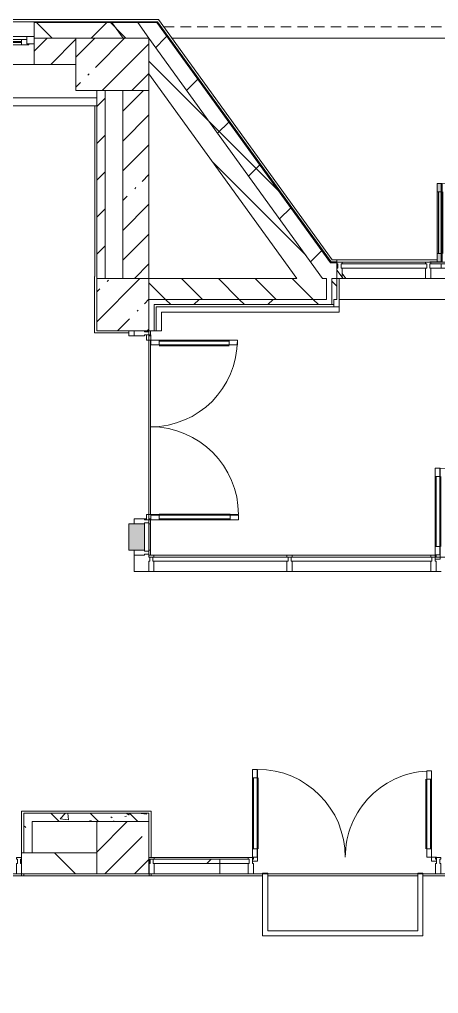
# Model space of a CAD drawing. Header units: millimetres. Extents: x -4029 to 232974, y -8553 to 104777.
# Drawn here: x 180895 to 184910, y 12254 to 21580 of the extents above; entities that cross this region are included whole.
import ezdxf

# ---------------------------------------------------------------- set-up
doc = ezdxf.new("R2010")
doc.units = ezdxf.units.MM
doc.linetypes.add('200_ШТРИХ__ш1_п0_6_', pattern=[160, 100, -60])
for name, color, linetype, lineweight in [('A-AREA-BNDY-1', 7, 'Continuous', 5), ('A-DETL-MBND-1', 7, '200_ШТРИХ__ш1_п0_6_', 9), ('A-GLAZ-1', 7, 'Continuous', 5), ('A-GLAZ-CURT-1', 7, 'Continuous', 5), ('A-GLAZ-CWMG-2', 7, 'Continuous', 5), ('A-WALL', 7, 'Continuous', 9), ('A-WALL-4', 7, 'Continuous', 5), ('I-WALL-6', 7, 'Continuous', 5), ('S-COLS-2', 7, 'Continuous', 5)]:
    doc.layers.add(name, color=color, linetype=linetype, lineweight=lineweight)
for name, color, linetype, lineweight, true_color in [('A-DETL-GENF-10', 7, 'Continuous', 5, 0xe2e2e2), ('A-DETL-GENF-9', 7, 'Continuous', 5, 0xaaaaaa), ('A-DOOR-3', 7, 'Continuous', 5, 0xaaaaaa), ('A-FLOR-2', 7, 'Continuous', 5, 0xaaaaaa), ('A-GLAZ-CWMG-4', 7, 'Continuous', 5, 0x383e42), ('I-WALL-8', 7, 'Continuous', 5, 0x787878)]:
    doc.layers.add(name, color=color, linetype=linetype, lineweight=lineweight, true_color=true_color)
pattern_1 = [(45, (71086.4, 0), (-353.5534, 353.5534), []), (135, (71086.4, 0), (-353.5534, -353.5534), [])]
pattern_2 = [(45, (71086.4, 0), (-285.1231, 285.1231), []), (45, (71371.53, 0), (-285.1231, 285.1231), [504.031, -100.806, 16.764, -84.042])]
pattern_3 = [(135, (71086.4, 0), (-176.7767, -176.7767), [])]
pattern_4 = [(135, (71086.4, 0), (-377.1708, -377.1708), [533.4, -88.9, 17.78, -88.9]), (135, (71086.4, 376.94), (-377.1708, -377.1708), []), (50, (71086.4, 0), (637.6445, -55.7866), [66.675, -733.425]), (355, (71086.4, 0), (-123.3494, 668.6992), [53.34, -586.74]), (100.451, (71139.54, -4.65), (514.299, 612.908), [56.665, -623.315]), (46.184, (71086.4, 177.8), (948.7764, -147.1497), [100.012, -1100.137]), (96.636, (71165.5, 165.5), (830.909, 865.997), [84.998, -934.973]), (351.184, (71086.4, 177.8), (830.918, 865.988), [80.01, -880.11]), (21, (71175.3, 133.35), (530.6506, -357.9283), [66.675, -733.425]), (326, (71175.3, 133.35), (216.308, 644.6585), [53.34, -586.74]), (71.451, (71219.5, 103.5), (746.9596, 286.7243), [56.665, -623.315]), (37.5, (71086.4, 0), (10.81053, 295.9426), [16.764, -562.864, 16.764, -578.866, -588.962]), (37.5, (71086.4, 0), (10.81053, 295.9426), [-1175.258, 16.764, -572.198]), (7.5, (71086.4, 0), (233.8692, 350.63175), [16.764, -322.834, 16.764, -549.529, -224.472]), (7.5, (71086.4, 0), (233.8692, 350.63175), [-905.891, 16.764, -207.708]), (327.5, (70888.16, 0), (474.5678, -20.0513), [16.764, -205.486, 16.764, -676.656, -920.115]), (327.5, (70888.16, 0), (474.5678, -20.0513), [-915.67, 16.764, -903.351]), (317.5, (70799.26, 0), (518.4522, 88.9934), [16.764, -272.161, 16.764, -443.738, -653.415]), (317.5, (70799.26, 0), (518.4522, 88.9934), [-749.427, 16.764, -636.651])]

# ---------------------------------------------------------------- blocks, each defined once
blk = doc.blocks.new('120_Окно_СКБ_1Ст - 120_Окно_СКБ_1Ст 900х2500_h_ с форточкой-22876038-1_2_1_птичка')
at = {"layer": 'A-GLAZ-1'}
for p, q in [((-450, -127), (-450, -57)), ((-450, -57), (-380, -57)), ((450, -57), (-450, -57)), ((-380, -57), (-380, -127)), ((380, -87), (-380, -87)), ((-380, -87), (-380, -127)), ((-330, -137), (-330, -87)), ((330, -137), (330, -87)), ((380, -127), (380, -57)), ((380, -57), (450, -57)), ((380, -127), (380, -87)), ((450, -57), (450, -127)), ((-380, -127), (-450, -127)), ((-450, -127), (-400, -127)), ((-380, -127), (-400, -127)), ((-400, -127), (-400, -137)), ((-400, -137), (400, -137)), ((400, -137), (-400, -137)), ((-330, -107), (330, -107)), ((330, -117), (-330, -117)), ((450, -127), (380, -127)), ((400, -127), (380, -127)), ((400, -127), (450, -127)), ((400, -137), (400, -127))]:
    blk.add_line(p, q, dxfattribs=at)
blk = doc.blocks.new('Системная панель - Стекло - 40мм-24261323-1_2_1_птичка')
at = {"layer": 'A-GLAZ-CURT-1'}
for p, q in [((410, 0), (-410, 0)), ((-410, 0), (-410, -40)), ((410, -40), (410, 0)), ((-410, -40), (410, -40))]:
    blk.add_line(p, q, dxfattribs=at)
blk = doc.blocks.new('Прямоугольный импост - Импост структурный с накладкой - 160мм-V128-1_2_1_птичка')
at = {"layer": 'A-GLAZ-CWMG-2'}
for p, q in [((113700.4, 19257), (112900.4, 19257)), ((113700.4, 19100), (112936, 19100))]:
    blk.add_line(p, q, dxfattribs=at)
blk = doc.blocks.new('Дверь_Витражная_СКБ_2Ст - ВН-5-31911725-1_2_1_птичка')
at = {"layer": 'A-DETL-GENF-10'}
for points in [[(-788, 20), (-743, 20), (-743, 770), (-788, 770), (-788, 40)], [(752, 20), (752, 774), (707, 774), (707, 20)]]:
    blk.add_hatch(color=256, dxfattribs=at).paths.add_polyline_path(points)
at = {"layer": 'A-DETL-GENF-9'}
for p, q in [((-788, 770), (-743, 770)), ((-788, 770), (-788, 20)), ((-743, 770), (-788, 770)), ((-788, 770), (-788, 20)), ((-743, 770), (-743, 20)), ((-743, 20), (-743, 770)), ((752, 774), (707, 774)), ((707, 774), (707, 20)), ((752, 774), (707, 774)), ((707, 774), (707, 20)), ((752, 774), (752, 20)), ((752, 20), (752, 774)), ((-788, 690), (-743, 690)), ((-778, 690), (-778, 100)), ((-734, 690), (-734, 100)), ((698, 694), (698, 100)), ((752, 694), (707, 694)), ((742, 694), (742, 100)), ((-788, 100), (-743, 100)), ((752, 100), (707, 100)), ((-752, 20), (-860, 20)), ((-752, 20), (-860, 20)), ((-743, 20), (-788, 20)), ((-788, 20), (-743, 20)), ((707, 20), (752, 20)), ((707, 20), (752, 20)), ((752, 20), (860, 20)), ((860, 20), (752, 20))]:
    blk.add_line(p, q, dxfattribs=at)
at = {"layer": 'A-DOOR-3'}
for p, q in [((-752, 770), (-752, 20)), ((752, 774), (752, 20)), ((-752, 0), (-860, 0)), ((-860, 0), (-860, -40)), ((-752, -40), (-752, 0)), ((860, 0), (752, 0)), ((752, 0), (752, -40)), ((860, -40), (860, 0)), ((-860, -40), (-752, -40)), ((752, -40), (860, -40))]:
    blk.add_line(p, q, dxfattribs=at)
for centre, radius, start, end in [((-752, 20), 750, 360, 90), ((752, 20), 754, 90, 180)]:
    blk.add_arc(centre, radius, start, end, dxfattribs=at)
blk = doc.blocks.new('Прямоугольный импост - Импост структурный с накладкой - 160мм-24260934-1_2_1_птичка')
at = {"layer": 'A-GLAZ-CWMG-2'}
for p, q in [((115450.4, 19257), (113750.4, 19257)), ((115352.4, 19240), (113848.4, 19240)), ((115352.4, 19200), (113848.4, 19200)), ((115450.4, 19100), (113750.4, 19100))]:
    blk.add_line(p, q, dxfattribs=at)
blk = doc.blocks.new('Прямоугольный импост - Импост структурный с накладкой - 160мм-18693360-1_2_1_птичка')
at = {"layer": 'A-GLAZ-CWMG-2'}
for p, q in [((-25, 40), (-25, 140)), ((-25, 140), (25, 140)), ((25, 140), (25, 40)), ((-15, 40), (-25, 40)), ((-25, -17), (-25, 0)), ((-25, 0), (-15, 0)), ((-15, 0), (-15, 40)), ((25, 0), (25, -17)), ((25, -17), (-25, -17))]:
    blk.add_line(p, q, dxfattribs=at)
blk = doc.blocks.new('Прямоугольный импост - Импост структурный с накладкой - 160мм Темный-V125-1_2_1_птичка')
at = {"layer": 'A-GLAZ-CWMG-2'}
for p, q in [((-50, 0), (-50, 17)), ((-50, 17), (0, 17)), ((-40, 0), (-50, 0)), ((-40, -40), (-40, 0)), ((0, 0), (-10, 0)), ((-10, 0), (-10, -40)), ((0, 17), (0, 0)), ((-50, -140), (-50, -40)), ((-50, -40), (-40, -40)), ((-10, -40), (0, -40)), ((0, -40), (0, -140)), ((0, -140), (-50, -140))]:
    blk.add_line(p, q, dxfattribs=at)
blk = doc.blocks.new('Дверь_Витражная_остекление_ - ВВ-14 остекление-32472302-1_2_1_птичка')
at = {"layer": 'A-DETL-GENF-10'}
blk.add_hatch(color=256, dxfattribs=at).paths.add_polyline_path([(-792.9, -20), (-835, -20), (-835, -41.3), (-799.5, -23.4)])
at = {"layer": 'A-DETL-GENF-9'}
for p, q in [((-790, -20), (-835, -20)), ((-835, -860), (-835, -20)), ((-790, -20), (-835, -20)), ((-835, -20), (-835, -860)), ((-790, -860), (-790, -20)), ((-790, -860), (-790, -20)), ((840, -850), (840, -20)), ((840, -20), (840, -850)), ((885, -850), (885, -20)), ((885, -850), (885, -20)), ((-835, -100), (-790, -100)), ((-825, -780), (-825, -100)), ((-781, -780), (-781, -100)), ((831, -770), (831, -100)), ((885, -100), (840, -100)), ((875, -770), (875, -100)), ((-835, -780), (-790, -780)), ((885, -770), (840, -770)), ((-835, -860), (-790, -860)), ((-835, -860), (-790, -860)), ((885, -850), (840, -850)), ((840, -850), (885, -850))]:
    blk.add_line(p, q, dxfattribs=at)
at = {"layer": 'A-DOOR-3'}
for p, q in [((-885, 20), (-835, 20)), ((-885, -20), (-885, 20)), ((-835, 20), (-835, -20)), ((835, 20), (885, 20)), ((835, -20), (835, 20)), ((885, 20), (885, -20)), ((-835, -20), (-885, -20)), ((-835, -860), (-835, -20)), ((835, -850), (835, -20)), ((885, -20), (835, -20))]:
    blk.add_line(p, q, dxfattribs=at)
for centre, radius, start, end in [((-835, -20), 840, 270, 0), ((835, -20), 830, 180, 270)]:
    blk.add_arc(centre, radius, start, end, dxfattribs=at)
blk = doc.blocks.new('BSC_Колонна _Прямоугольная - 500х500-21690934-1_2_1_птичка')
at = {"layer": 'S-COLS-2'}
h = blk.add_hatch(dxfattribs=at)
h.set_pattern_fill('FP_171', color=256, style=0, pattern_type=2)
h.set_pattern_definition([(45, (-110800, -18850), (-285.1231, 285.1231), []), (45, (-110514.88, -18850), (-285.1231, 285.1231), [504.031, -100.806, 16.764, -84.042])])
h.paths.add_polyline_path([(69.4, -250), (250, -250), (250, 250), (-250, 250), (-250, -250), (-44.4, -250)])
for p, q in [((250, 250), (-250, 250)), ((-250, 250), (-250, -250)), ((250, -250), (250, 250)), ((-250, -250), (250, -250))]:
    blk.add_line(p, q, dxfattribs=at)
blk = doc.blocks.new('Системная панель - Стекло - 40мм-32472403-1_2_1_птичка')
at = {"layer": 'A-GLAZ-CURT-1'}
for p, q in [((674.2, 40), (-674.2, 40)), ((-674.2, 40), (-674.2, 0)), ((-674.2, 0), (674.2, 0)), ((674.2, 0), (674.2, 40))]:
    blk.add_line(p, q, dxfattribs=at)
blk = doc.blocks.new('Прямоугольный импост - Импост структурный с накладкой - 160мм Темный-32472298-1_2_1_птичка')
at = {"layer": 'A-GLAZ-CWMG-2'}
for p, q in [((112422, 16450), (113750.4, 16450)), ((112422, 16293), (113750.4, 16293))]:
    blk.add_line(p, q, dxfattribs=at)
blk = doc.blocks.new('Прямоугольный импост - Импост структурный с накладкой - 160мм Темный-V127-1_2_1_птичка')
at = {"layer": 'A-GLAZ-CWMG-2'}
for p, q in [((-25, 0), (-25, 17)), ((-25, 17), (25, 17)), ((-15, 0), (-25, 0)), ((-15, -40), (-15, 0)), ((25, 0), (15, 0)), ((15, 0), (15, -40)), ((25, 17), (25, 0)), ((-25, -140), (-25, -40)), ((-25, -40), (-15, -40)), ((15, -40), (25, -40)), ((25, -40), (25, -140)), ((25, -140), (-25, -140))]:
    blk.add_line(p, q, dxfattribs=at)
blk = doc.blocks.new('Прямоугольный импост - Импост структурный с накладкой - 160мм Темный-32356295-1_2_1_птичка')
at = {"layer": 'A-GLAZ-CWMG-2'}
for p, q in [((-50, 40), (-50, 140)), ((-50, 140), (0, 140)), ((0, 140), (0, 40)), ((-40, 40), (-50, 40)), ((-50, -17), (-50, 0)), ((-50, 0), (-40, 0)), ((-40, 0), (-40, 40)), ((-10, 40), (-10, 0)), ((0, 40), (-10, 40)), ((-10, 0), (0, 0)), ((0, 0), (0, -17)), ((0, -17), (-50, -17))]:
    blk.add_line(p, q, dxfattribs=at)
blk = doc.blocks.new('Дверь_Витражная_остекление_ - ВВ-15 остекление-32355915-1_2_1_птичка')
at = {"layer": 'A-DETL-GENF-9'}
for p, q in [((-835, 850), (-790, 850)), ((-835, 850), (-835, 20)), ((-790, 850), (-835, 850)), ((-835, 850), (-835, 20)), ((-790, 850), (-790, 20)), ((-790, 20), (-790, 850)), ((885, 860), (840, 860)), ((840, 860), (840, 20)), ((885, 860), (840, 860)), ((840, 860), (840, 20)), ((885, 860), (885, 20)), ((885, 20), (885, 860)), ((-835, 770), (-790, 770)), ((-825, 770), (-825, 100)), ((-781, 770), (-781, 100)), ((831, 780), (831, 100)), ((885, 780), (840, 780)), ((875, 780), (875, 100)), ((-835, 100), (-790, 100)), ((885, 100), (840, 100)), ((-790, 20), (-835, 20)), ((-835, 20), (-790, 20))]:
    blk.add_line(p, q, dxfattribs=at)
at = {"layer": 'A-DOOR-3'}
for p, q in [((-835, 850), (-835, 20)), ((835, 860), (835, 20)), ((-835, 20), (-885, 20)), ((-885, 20), (-885, -20)), ((-835, -20), (-835, 20)), ((885, 20), (835, 20)), ((835, 20), (835, -20)), ((885, -20), (885, 20)), ((-885, -20), (-835, -20)), ((835, -20), (885, -20))]:
    blk.add_line(p, q, dxfattribs=at)
for centre, radius, start, end in [((-835, 20), 830, 360, 90), ((835, 20), 840, 90, 180)]:
    blk.add_arc(centre, radius, start, end, dxfattribs=at)
blk = doc.blocks.new('Прямоугольный импост - Импост структурный с накладкой - 160мм-32356289-1_2_1_птичка')
at = {"layer": 'A-GLAZ-CWMG-2'}
for p, q in [((-25, 140), (25, 140)), ((25, 140), (25, 40)), ((-15, 40), (-25, 40)), ((-25, 0), (-15, 0)), ((-15, 0), (-15, 40)), ((15, 40), (15, 0)), ((25, 40), (15, 40)), ((15, 0), (25, 0)), ((25, 0), (25, -17)), ((-25, -17), (-25, -3)), ((25, -17), (-25, -17))]:
    blk.add_line(p, q, dxfattribs=at)
blk = doc.blocks.new('Системная панель - Стекло - 40мм-32356190-1_2_1_птичка')
at = {"layer": 'A-GLAZ-CURT-1'}
for p, q in [((135, 0), (-135, 0)), ((-135, 0), (-135, -40)), ((135, -40), (135, 0)), ((-135, -40), (135, -40))]:
    blk.add_line(p, q, dxfattribs=at)
blk = doc.blocks.new('Прямоугольный импост - Импост структурный с накладкой - 190мм-32819534-1_2_1_птичка')
at = {"layer": 'A-GLAZ-CWMG-4'}
for points in [[(110857, 16500), (111007, 16500), (111007, 16750), (110857, 16745), (110857, 16505)], [(111064, 16500), (111064, 16750), (111047, 16750), (111047, 16500)]]:
    blk.add_hatch(color=256, dxfattribs=at).paths.add_polyline_path(points)
at = {"layer": 'A-GLAZ-CWMG-2'}
for p, q in [((110857, 16750), (110907, 16750)), ((110857, 16500), (110857, 16750)), ((111064, 16500), (111064, 16750)), ((110907, 16500), (110857, 16500))]:
    blk.add_line(p, q, dxfattribs=at)
blk = doc.blocks.new('Прямоугольный импост - Импост структурный с накладкой - 160мм Темный-32356291-1_2_1_птичка')
at = {"layer": 'A-GLAZ-CWMG-2'}
for p, q in [((-25, 40), (-25, 140)), ((-25, 140), (25, 140)), ((25, 140), (25, 40)), ((-15, 40), (-25, 40)), ((-25, -17), (-25, 0)), ((-25, 0), (-15, 0)), ((-15, 0), (-15, 40)), ((15, 40), (15, 0)), ((25, 40), (15, 40)), ((15, 0), (25, 0)), ((25, 0), (25, -17)), ((25, -17), (-25, -17))]:
    blk.add_line(p, q, dxfattribs=at)
blk = doc.blocks.new('Прямоугольный импост - Импост структурный с накладкой - 160мм-22960065-1_2_1_птичка')
at = {"layer": 'A-GLAZ-CWMG-2'}
for p, q in [((0, 140), (-50, 140)), ((-50, 140), (-50, 40)), ((0, 40), (0, 140)), ((-50, 40), (-40, 40)), ((-40, 0), (-50, 0)), ((-50, 0), (-50, -17)), ((-40, 40), (-40, 0)), ((-10, 0), (-10, 40)), ((-10, 40), (0, 40)), ((0, 0), (-10, 0)), ((0, -17), (0, 0)), ((-50, -17), (0, -17))]:
    blk.add_line(p, q, dxfattribs=at)
blk = doc.blocks.new('BSC_Колонна _Прямоугольная - 700х500-V171-1_2_1_птичка')
at = {"layer": 'S-COLS-2'}
h = blk.add_hatch(dxfattribs=at)
h.set_pattern_fill('FP_206', color=256, style=0, pattern_type=2)
h.set_pattern_definition([(45, (-110700, -21150), (-285.1231, 285.1231), []), (45, (-110414.88, -21150), (-285.1231, 285.1231), [504.031, -100.806, 16.764, -84.042])])
h.paths.add_polyline_path([(-350, -250), (350, -250), (350, 250), (-350, 250), (-350, 0)])
for p, q in [((350, 250), (-350, 250)), ((-350, 250), (-350, -250)), ((350, -250), (350, 250)), ((-350, -250), (350, -250))]:
    blk.add_line(p, q, dxfattribs=at)
blk = doc.blocks.new('Системная панель - Стекло - 40мм-32472267-1_2_1_птичка')
at = {"layer": 'A-GLAZ-CURT-1'}
for p, q in [((647.5, 40), (-647.5, 40)), ((-647.5, 40), (-647.5, 0)), ((-647.5, 0), (647.5, 0)), ((647.5, 0), (647.5, 40))]:
    blk.add_line(p, q, dxfattribs=at)
blk = doc.blocks.new('Прямоугольный импост - Импост структурный с накладкой - 160мм Темный-32472263-1_2_1_птичка')
at = {"layer": 'A-GLAZ-CWMG-2'}
for p, q in [((111097, 16450), (112372, 16450)), ((111097, 16293), (112372, 16293))]:
    blk.add_line(p, q, dxfattribs=at)
blk = doc.blocks.new('Системная панель - Стекло - 40мм-32354452-1_2_1_птичка')
at = {"layer": 'A-GLAZ-CURT-1'}
h = blk.add_hatch(dxfattribs=at)
h.set_pattern_fill('FP_212', color=256, style=0, pattern_type=2)
h.set_pattern_definition([(225, (112050.2, 13040), (1414.214, -1414.214), [1000, -3000]), (225, (113050.2, 13540), (1414.214, -1414.214), [3000, -1000]), (225, (111050.2, 14040), (1414.214, -1414.214), [1000, -3000])])
h.paths.add_polyline_path([(460.2, 40), (-460.2, 40), (-459.8, 0), (460.2, 0)])
for p, q in [((460.2, 40), (-460.2, 40)), ((-460.2, 40), (-460.2, 0)), ((-460.2, 0), (460.2, 0)), ((460.2, 0), (460.2, 40))]:
    blk.add_line(p, q, dxfattribs=at)
blk = doc.blocks.new('Прямоугольный импост - Импост структурный с накладкой - 160мм Темный-32355003-1_2_1_птичка')
at = {"layer": 'A-GLAZ-CWMG-2'}
for p, q in [((111100, 13557), (112000.4, 13557)), ((111100, 13400), (112000.4, 13400))]:
    blk.add_line(p, q, dxfattribs=at)
blk = doc.blocks.new('Прямоугольный импост - Импост структурный с накладкой - 190мм-32819424-1_2_1_птичка')
at = {"layer": 'A-GLAZ-CWMG-2'}
for p, q in [((0, 190), (-50, 190)), ((-50, 190), (-50, 40)), ((-50, 40), (-40, 40)), ((-40, 0), (-50, 0)), ((-50, 0), (-50, -17)), ((-40, 40), (-40, 0)), ((-10, 0), (-10, 40)), ((-10, 40), (0, 40)), ((0, 0), (-10, 0)), ((-50, -17), (0, -17)), ((0, -17), (0, -3))]:
    blk.add_line(p, q, dxfattribs=at)
blk = doc.blocks.new('Прямоугольный импост - Импост структурный с накладкой - 160мм Темный-30755595-1_2_1_птичка')
at = {"layer": 'A-GLAZ-CWMG-2'}
for p, q in [((0, 17), (-50, 17)), ((-50, 17), (-50, 0)), ((-50, 0), (-40, 0)), ((-40, 0), (-40, -40)), ((-10, -40), (-10, 0)), ((-10, 0), (0, 0)), ((0, 0), (0, 17)), ((-40, -40), (-50, -40)), ((-50, -40), (-50, -140)), ((0, -40), (-10, -40)), ((0, -140), (0, -40)), ((-50, -140), (0, -140))]:
    blk.add_line(p, q, dxfattribs=at)
blk = doc.blocks.new('Дверь_Витражная_остекление_ - ВВ-13 остекление-32355241-1_2_1_птичка')
at = {"layer": 'A-DETL-GENF-9'}
for p, q in [((-787.5, -20), (-832.5, -20)), ((-832.5, -845), (-832.5, -20)), ((-787.5, -20), (-832.5, -20)), ((-832.5, -20), (-832.5, -845)), ((-787.5, -845), (-787.5, -20)), ((-787.5, -845), (-787.5, -20)), ((837.5, -860), (837.5, -20)), ((837.5, -20), (837.5, -860)), ((882.5, -860), (882.5, -20)), ((882.5, -860), (882.5, -20)), ((-832.5, -100), (-787.5, -100)), ((-822.5, -765), (-822.5, -100)), ((-778.5, -765), (-778.5, -100)), ((828.5, -780), (828.5, -100)), ((882.5, -100), (837.5, -100)), ((872.5, -780), (872.5, -100)), ((-832.5, -765), (-787.5, -765)), ((882.5, -780), (837.5, -780)), ((-832.5, -845), (-787.5, -845)), ((-832.5, -845), (-787.5, -845)), ((882.5, -860), (837.5, -860)), ((837.5, -860), (882.5, -860))]:
    blk.add_line(p, q, dxfattribs=at)
at = {"layer": 'A-DOOR-3'}
for p, q in [((-882.5, 20), (-832.5, 20)), ((-882.5, -20), (-882.5, 20)), ((-832.5, 20), (-832.5, -20)), ((832.5, 20), (882.5, 20)), ((832.5, -20), (832.5, 20)), ((882.5, 20), (882.5, -20)), ((-832.5, -20), (-882.5, -20)), ((-832.5, -845), (-832.5, -20)), ((832.5, -860), (832.5, -20)), ((882.5, -20), (832.5, -20))]:
    blk.add_line(p, q, dxfattribs=at)
for centre, radius, start, end in [((-832.5, -20), 825, 270, 0), ((832.5, -20), 840, 180, 270)]:
    blk.add_arc(centre, radius, start, end, dxfattribs=at)
blk = doc.blocks.new('Зашивка приборов отопления1 - Зашивка приборов отопления-33268338-1_2_1_птичка')
at = {"layer": 'A-WALL-4'}
for p, q in [((109950, 21150), (109050, 21150)), ((108470, 20829), (110550, 20829)), ((110550, 20829), (108470, 20829)), ((108470, 20754), (110550, 20754))]:
    blk.add_line(p, q, dxfattribs=at)

msp = doc.modelspace()

# ---------------------------------------------------------------- hatches: boundary and pattern name
at = {"layer": 'A-WALL-4'}
h = msp.add_hatch(dxfattribs=at)
h.set_pattern_fill('FP_135', color=256, style=0, pattern_type=2)
h.set_pattern_definition(pattern_1)
h.paths.add_polyline_path([(171666.4063, 21400), (172236.4063, 21400), (172236.4063, 21550), (167696.4063, 21550), (167696.4063, 21400), (170830.028, 21400)])
h.paths.add_polyline_path([(175736.4063, 21400), (175736.4063, 21550), (174536.4063, 21550), (174536.4063, 21400), (175025.0597, 21400)])
h.paths.add_polyline_path([(164146.4063, 21400), (164396.4063, 21400), (164392.862, 21550), (164146.4063, 21550)])
h.paths.add_polyline_path([(177936.4063, 21400), (177936.4063, 21550), (176636.4063, 21550), (176636.4063, 21400), (177136.4063, 21400)])
h.paths.add_polyline_path([(181436.4063, 21400), (181889.5611, 21400), (181781.0504, 21550), (181036.406, 21550), (181036.406, 21400), (181317.6073, 21400)])
h.paths.add_polyline_path([(178836.4063, 21400), (180136.406, 21400), (180136.406, 21550), (178836.4063, 21550), (178836.4063, 21540.1279)])
h.paths.add_polyline_path([(182136.4063, 21400), (182321.5402, 21400), (182213.0295, 21550), (182027.8956, 21550), (182056.8318, 21510)])
h = msp.add_hatch(dxfattribs=at)
h.set_pattern_fill('FP_117', color=256, style=0, pattern_type=2)
h.set_pattern_definition(pattern_3)
h.paths.add_polyline_path([(183553.3909, 19100), (183800.2361, 19100), (182136.4063, 21400), (182136.4063, 21058.7728), (183415.1232, 19291.1347)])
h.paths.add_polyline_path([(181889.5611, 21400), (182136.4063, 21400), (182027.8956, 21550), (181781.0504, 21550)])
h = msp.add_hatch(dxfattribs=at)
h.set_pattern_fill('FP_135', color=256, style=0, pattern_type=2)
h.set_pattern_definition(pattern_1)
h.paths.add_polyline_path([(183800.2361, 19100), (183836.855, 19100), (183836.855, 19305.3001), (182321.5402, 21400), (182136.4063, 21400), (183775.3009, 19134.4691)])
h.paths.add_polyline_path([(183985.37, 19100), (183886.855, 19236.1825), (183906.855, 19100), (183976.855, 19100)])
h = msp.add_hatch(dxfattribs=at)
h.set_pattern_fill('FP_135', color=256, style=0, pattern_type=2)
h.set_pattern_definition(pattern_1)
h.paths.add_polyline_path([(183986.855, 19100), (183995.2438, 19100), (183976.855, 19125), (183985.37, 19103.7125)])
h.paths.add_polyline_path([(183906.855, 19100), (183886.855, 19218.2489), (183892.184, 19100)])
h.paths.add_polyline_path([(187186.855, 19100), (189288.4062, 19100), (189288.4062, 19250), (186586.855, 19250), (186586.855, 19100), (187186.4062, 19100)])
h.paths.add_polyline_path([(191938.4063, 19100), (191946.4063, 19100), (191943.4063, 19250), (190504.4062, 19250), (190504.4062, 19100), (191805.1867, 19100)])
h.paths.add_polyline_path([(183942.747, 19158.92), (183939.5022, 19177.0545), (183936.855, 19180.7139), (183936.855, 19250), (183886.7331, 19250), (183892.184, 19228.8159), (183939.5022, 19163.4054)])
h = msp.add_hatch(dxfattribs=at)
h.set_pattern_fill('FP_117', color=256, style=0, pattern_type=2)
h.set_pattern_definition(pattern_3)
h.paths.add_polyline_path([(182196.4063, 18900), (183836.855, 18900), (183836.855, 19100), (182136.4063, 19100), (182136.4063, 18900), (182186.4063, 18900)])
h.paths.add_polyline_path([(188830.637, 18900), (188896.4063, 18900), (188896.4063, 19100), (187186.855, 19100), (187186.855, 18900), (188826.4063, 18900)])
h.paths.add_polyline_path([(183936.855, 18900), (183936.855, 19100), (183886.855, 19100), (183886.855, 18900), (183906.855, 18900)])
h.paths.add_polyline_path([(186636.855, 18900), (186636.855, 19100), (186586.855, 19096.9549), (186590.6839, 18900), (186619.53, 18900)])
at = {"layer": 'I-WALL-6'}
h = msp.add_hatch(dxfattribs=at)
h.set_pattern_fill('FP_116', color=256, style=0, pattern_type=2)
h.set_pattern_definition(pattern_2)
h.paths.add_polyline_path([(174536.4063, 21150), (175736.4063, 21150), (175736.4063, 21400), (174536.4063, 21400), (174536.4063, 21217.1319)])
h.paths.add_polyline_path([(172236.4063, 21150), (172236.4063, 21400), (171886.4063, 21400), (171886.4063, 21150)])
h.paths.add_polyline_path([(177936.4063, 21150), (177936.4063, 21400), (177136.4063, 21400), (177136.4063, 21150)])
h.paths.add_polyline_path([(181317.6073, 21150), (181436.4063, 21150), (181436.4063, 21400), (181036.406, 21400), (181036.406, 21150)])
h.paths.add_polyline_path([(178836.4063, 21150), (180136.406, 21150), (180136.406, 21400), (178836.4063, 21400), (178836.4063, 21320.5967)])
h = msp.add_hatch(dxfattribs=at)
h.set_pattern_fill('FP_133', color=256, style=0, pattern_type=2)
h.set_pattern_definition([(45, (71086.4, 0), (-176.7767, 176.7767), [])])
h.paths.add_polyline_path([(181636.4063, 19100), (181716.4063, 19100), (181716.4063, 20900), (181636.4063, 20900), (181636.4063, 19120)])
h = msp.add_hatch(dxfattribs=at)
h.set_pattern_fill('FP_116', color=256, style=0, pattern_type=2)
h.set_pattern_definition(pattern_2)
h.paths.add_polyline_path([(181886.4063, 19100), (182136.4063, 19100), (182136.4063, 20900), (181886.4063, 20900), (181886.4063, 19149.3263)])
h = msp.add_hatch(dxfattribs=at)
h.set_pattern_fill('FP_135', color=256, style=0, pattern_type=2)
h.set_pattern_definition(pattern_1)
h.paths.add_polyline_path([(183415.1232, 18850), (183886.855, 18850), (183886.855, 18900), (182186.4063, 18900), (182191.557, 18850), (182595.6983, 18850)])
h = msp.add_hatch(dxfattribs=at)
h.set_pattern_fill('FP_134', color=256, style=0, pattern_type=2)
h.set_pattern_definition([(135, (71086.4, 0), (-353.5534, -353.5534), [])])
h.paths.add_polyline_path([(177136.4063, 13400), (177696.4063, 13400), (177696.4063, 13600), (177136.4063, 13600)])
h.paths.add_polyline_path([(181317.6073, 13400), (181636.4063, 13400), (181636.4063, 13600), (180915.4063, 13600), (180916.4063, 13400)])
h.paths.add_polyline_path([(176636.4063, 13400), (176636.4063, 13600), (176486.4063, 13600), (176486.4063, 13400), (176616.4063, 13400)])
h.paths.add_polyline_path([(172484.4062, 13400), (172484.4062, 13600), (172186.4063, 13600), (172186.4063, 13400), (172284.4062, 13400)])
at = {"layer": 'I-WALL-8'}
h = msp.add_hatch(dxfattribs=at)
h.set_pattern_fill('FP_142', color=256, style=0, pattern_type=2)
h.set_pattern_definition(pattern_4)
h.paths.add_polyline_path([(180936.4063, 13600), (181016.4063, 13600), (181016.4063, 13980), (180936.4063, 13980), (180936.4063, 13744.9207)])
h = msp.add_hatch(dxfattribs=at)
h.set_pattern_fill('FP_142', color=256, style=0, pattern_type=2)
h.set_pattern_definition(pattern_4)
h.paths.add_polyline_path([(181317.6073, 13900), (182136.4063, 13900), (182136.4063, 13980), (181016.4063, 13980), (181016.4063, 13900)])
at = {"layer": 'S-COLS-2'}
h = msp.add_hatch(dxfattribs=at)
h.set_pattern_fill('FP_116', color=256, style=0, pattern_type=2)
h.set_pattern_definition(pattern_2)
h.paths.add_polyline_path([(182136.4063, 13400), (182136.4063, 13900), (181636.4063, 13900), (181636.4063, 13400)])

# ---------------------------------------------------------------- linework, layer by layer
at = {"layer": 'A-AREA-BNDY-1', "flags": 128}
msp.add_lwpolyline([(186565.855, 18900), (183957.855, 18900), (183957.855, 18779), (182257.4063, 18779), (182257.4063, 18599.5), (182133.4063, 18599.5), (182133.4063, 16433), (186676.855, 16433), (186686.855, 16433), (186686.855, 16522), (188825.4063, 16522), (188825.4063, 18779), (187307.855, 18779), (187307.855, 18479), (186565.855, 18479)], close=True, dxfattribs=at)
msp.add_lwpolyline([(171916.4062, 10621), (178195.4063, 10621), (178195.4063, 11411.0038), (178196.4063, 11411.0038), (178196.4063, 10621), (192275.4062, 10621), (192275.4062, 12429), (191445.4063, 12429), (191445.4063, 13379), (186685.9062, 13379), (186685.9062, 13400), (182816.4063, 13400), (182816.4063, 13540), (182309.9159, 13540), (182137.4063, 13540), (182137.4063, 13379), (180935.9063, 13379), (180935.9063, 13400), (177696.4063, 13400), (177696.4063, 13379), (176486.4063, 13379), (176486.4063, 13400), (172484.9062, 13400)], dxfattribs=at)
at = {"layer": 'A-DETL-MBND-1'}
for p, q in [((182278.9925, 21510), (191056.4063, 21510)), ((191056.4063, 21400), (182358.5669, 21400))]:
    msp.add_line(p, q, dxfattribs=at)
at = {"layer": 'A-FLOR-2'}
for p, q in [((191056.4063, 21400), (182358.5669, 21400)), ((181616.4063, 19120), (181616.4063, 20754)), ((181615.4063, 18580), (181615.4063, 19120)), ((181615.4063, 19120), (181616.4063, 19120)), ((183956.855, 19100), (183956.855, 18830)), ((183956.855, 18830), (183906.855, 18830)), ((181943.4063, 18580), (181615.4063, 18580)), ((182136.4063, 16840), (182136.4063, 18510)), ((182150.4063, 18510), (182150.4063, 16840)), ((182093.4063, 16800), (182113.4063, 16800)), ((181993.4063, 16293), (181993.4063, 16450)), ((182133.4063, 16293), (181993.4063, 16293)), ((184936.855, 16293), (184886.855, 16293)), ((180916.4063, 13600), (180916.4063, 14000)), ((180916.4063, 14000), (182156.4063, 14000)), ((182156.4063, 14000), (182156.4063, 13557)), ((179370.1778, 13380), (182156.4063, 13380)), ((180916.4063, 13380), (180916.4063, 13400.2774)), ((182156.4063, 13400), (182156.4063, 13380)), ((182156.4063, 13380), (183223.459, 13380)), ((183273.459, 13404.5656), (183223.459, 13404.5656)), ((183223.459, 13404.5656), (183223.459, 12804.5656)), ((183273.459, 12854.5656), (183273.459, 13404.5656)), ((184710.6265, 13380), (183273.459, 13380)), ((184760.6265, 13404.5656), (184710.6265, 13404.5656)), ((184710.6265, 13404.5656), (184710.6265, 12854.5656)), ((184760.6265, 12804.5656), (184760.6265, 13404.5656)), ((184760.6265, 13380), (191446.4063, 13380)), ((183223.459, 12804.5656), (184760.6265, 12804.5656)), ((184710.6265, 12854.5656), (183273.459, 12854.5656))]:
    msp.add_line(p, q, dxfattribs=at)
at = {"layer": 'A-WALL'}
for p, q in [((181036.406, 21553), (182220.7331, 21553)), ((181036.406, 21550), (182213.0295, 21550)), ((181781.0504, 21550), (181889.5611, 21400)), ((182027.8956, 21550), (182136.4063, 21400)), ((183876.8593, 19250), (182213.0295, 21550)), ((183878.3918, 19253), (182214.562, 21553)), ((181036.406, 21400), (181436.4063, 21400)), ((183936.855, 19250), (183876.8593, 19250)), ((183936.855, 19253), (183878.3918, 19253)), ((183836.855, 18900), (183836.855, 19100)), ((183886.855, 19100), (183886.855, 18900)), ((183886.855, 19100), (183995.2438, 19100)), ((182265.8032, 18900), (182136.4063, 18900)), ((182186.4063, 18850), (182186.4063, 18600)), ((183906.855, 18850), (182186.4063, 18850))]:
    msp.add_line(p, q, dxfattribs=at)
at = {"layer": 'A-WALL-4'}
for p, q in [((167656.4063, 21580), (182228.3542, 21580)), ((181036.406, 21558), (176636.4063, 21558)), ((182217.1161, 21558), (181036.406, 21558)), ((181036.406, 21558), (181036.406, 21400)), ((183880.9459, 19258), (182217.1161, 21558)), ((182228.3542, 21580), (183892.184, 19280)), ((182136.4063, 21400), (183800.2361, 19100)), ((182136.4063, 21058.7728), (183553.3909, 19100)), ((183936.855, 19258), (183880.9459, 19258)), ((183892.184, 19280), (184898.855, 19280)), ((183936.855, 19180.7139), (183936.855, 19280)), ((183936.855, 19218.2489), (183946.855, 19204.4254)), ((183995.2438, 19100), (183936.855, 19180.7139)), ((183986.855, 19149.1313), (184022.3967, 19100)), ((183553.3909, 19100), (182136.4063, 19100)), ((183836.855, 19100), (183800.2361, 19100)), ((183936.855, 18900), (183936.855, 19100)), ((183995.2438, 19100), (184022.3967, 19100)), ((182265.8032, 18900), (183836.855, 18900)), ((183906.855, 18900), (183936.855, 18900))]:
    msp.add_line(p, q, dxfattribs=at)
at = {"layer": 'I-WALL-6'}
for p, q in [((181036.406, 21400), (181036.406, 21150)), ((181436.4063, 21150), (179556.4062, 21150)), ((181636.4063, 20900), (181636.4063, 19100)), ((181716.4063, 19100), (181716.4063, 20900)), ((181886.4063, 20900), (181886.4063, 19100)), ((182136.4063, 19100), (182136.4063, 20900)), ((183886.855, 18900), (183886.855, 18850)), ((183906.855, 18830), (183906.855, 18900)), ((182206.4063, 18600), (182206.4063, 18830)), ((182206.4063, 18830), (183906.855, 18830)), ((182136.4063, 18600), (182206.4063, 18600)), ((180936.4063, 13980), (180936.4063, 13600)), ((182136.4063, 13980), (180936.4063, 13980)), ((181016.4063, 13600), (181016.4063, 13900)), ((181016.4063, 13900), (182136.4063, 13900)), ((182136.4063, 13900), (182136.4063, 13980)), ((181636.4063, 13600), (180915.4063, 13600)), ((180915.4063, 13600), (180915.4063, 13400)), ((181636.4063, 13400), (181636.4063, 13600)), ((180915.4063, 13400), (181636.4063, 13400))]:
    msp.add_line(p, q, dxfattribs=at)
at = {"layer": 'S-COLS-2'}
for p, q in [((182136.4063, 13900), (181636.4063, 13900)), ((181636.4063, 13900), (181636.4063, 13600)), ((182136.4063, 13400), (182136.4063, 13900)), ((181636.4063, 13600), (181636.4063, 13400)), ((181636.4063, 13400), (182136.4063, 13400))]:
    msp.add_line(p, q, dxfattribs=at)

# ---------------------------------------------------------------- block references
at = {"layer": 'A-DOOR-3'}
msp.add_blockref('Дверь_Витражная_СКБ_2Ст - ВН-5-31911725-1_2_1_птичка', (185686.855, 19240), dxfattribs=at)
for name, p, rotation in [('Дверь_Витражная_остекление_ - ВВ-15 остекление-32355915-1_2_1_птичка', (182133.4063, 17675), 270), ('Дверь_Витражная_остекление_ - ВВ-14 остекление-32472302-1_2_1_птичка', (185761.855, 16433), 180), ('Дверь_Витражная_остекление_ - ВВ-13 остекление-32355241-1_2_1_птичка', (184009.355, 13540), 180)]:
    msp.add_blockref(name, p, dxfattribs=dict(at, rotation=rotation))
at = {"layer": 'A-GLAZ-1'}
msp.add_blockref('120_Окно_СКБ_1Ст - 120_Окно_СКБ_1Ст 900х2500_h_ с форточкой-22876038-1_2_1_птичка', (180586.406, 21475), dxfattribs=at)
at = {"layer": 'A-GLAZ-CURT-1'}
msp.add_blockref('Системная панель - Стекло - 40мм-24261323-1_2_1_птичка', (184386.855, 19240), dxfattribs=at)
for name, p, rotation in [('Системная панель - Стекло - 40мм-32356190-1_2_1_птичка', (182133.4063, 16625), 270), ('Системная панель - Стекло - 40мм-32472267-1_2_1_птичка', (182820.9063, 16433), 180), ('Системная панель - Стекло - 40мм-32472403-1_2_1_птичка', (184172.6306, 16433), 180), ('Системная панель - Стекло - 40мм-32354452-1_2_1_птичка', (182636.6306, 13540), 180)]:
    msp.add_blockref(name, p, dxfattribs=dict(at, rotation=rotation))
at = {"layer": 'A-GLAZ-CWMG-2'}
for name, p, rotation in [('Прямоугольный импост - Импост структурный с накладкой - 160мм-22960065-1_2_1_птичка', (183936.855, 19240), 180), ('Прямоугольный импост - Импост структурный с накладкой - 190мм-32819424-1_2_1_птичка', (182133.4063, 18600), 90)]:
    msp.add_blockref(name, p, dxfattribs=dict(at, rotation=rotation))
for name, p in [('Прямоугольный импост - Импост структурный с накладкой - 160мм-V128-1_2_1_птичка', (71086.4063, 0)), ('Прямоугольный импост - Импост структурный с накладкой - 160мм-24260934-1_2_1_птичка', (71086.4063, 0)), ('Прямоугольный импост - Импост структурный с накладкой - 190мм-32819534-1_2_1_птичка', (71086.4063, 0)), ('Прямоугольный импост - Импост структурный с накладкой - 160мм Темный-32472263-1_2_1_птичка', (71086.4063, 0)), ('Прямоугольный импост - Импост структурный с накладкой - 160мм Темный-32472298-1_2_1_птичка', (71086.4063, 0)), ('Прямоугольный импост - Импост структурный с накладкой - 160мм Темный-30755595-1_2_1_птичка', (180915.4063, 13540)), ('Прямоугольный импост - Импост структурный с накладкой - 160мм Темный-32355003-1_2_1_птичка', (71086.4063, 0))]:
    msp.add_blockref(name, p, dxfattribs=at)
at = {"layer": 'A-GLAZ-CWMG-2', "extrusion": (0, 0, -1)}
for name, p, rotation in [('Прямоугольный импост - Импост структурный с накладкой - 160мм-18693360-1_2_1_птичка', (-184811.855, 19240), 180), ('Прямоугольный импост - Импост структурный с накладкой - 160мм-32356289-1_2_1_птичка', (-182133.4063, 18575), 270), ('Прямоугольный импост - Импост структурный с накладкой - 160мм Темный-32356291-1_2_1_птичка', (-182133.4063, 16775), 270), ('Прямоугольный импост - Импост структурный с накладкой - 160мм Темный-32356295-1_2_1_птичка', (-182133.4063, 16450), 270)]:
    msp.add_blockref(name, p, dxfattribs=dict(at, rotation=rotation))
for name, p in [('Прямоугольный импост - Импост структурный с накладкой - 160мм Темный-V125-1_2_1_птичка', (-182133.4063, 16433)), ('Прямоугольный импост - Импост структурный с накладкой - 160мм Темный-V127-1_2_1_птичка', (-183483.4063, 16433)), ('Прямоугольный импост - Импост структурный с накладкой - 160мм Темный-V127-1_2_1_птичка', (-184861.855, 16433)), ('Прямоугольный импост - Импост структурный с накладкой - 160мм Темный-V125-1_2_1_птичка', (-182136.4063, 13540)), ('Прямоугольный импост - Импост структурный с накладкой - 160мм Темный-V127-1_2_1_птичка', (-183111.855, 13540)), ('Прямоугольный импост - Импост структурный с накладкой - 160мм Темный-V127-1_2_1_птичка', (-184906.855, 13540))]:
    msp.add_blockref(name, p, dxfattribs=at)
at = {"layer": 'A-WALL-4'}
msp.add_blockref('Зашивка приборов отопления1 - Зашивка приборов отопления-33268338-1_2_1_птичка', (71086.4063, 0), dxfattribs=at)
at = {"layer": 'S-COLS-2'}
for name, p in [('BSC_Колонна _Прямоугольная - 700х500-V171-1_2_1_птичка', (181786.4063, 21150)), ('BSC_Колонна _Прямоугольная - 500х500-21690934-1_2_1_птичка', (181886.4063, 18850))]:
    msp.add_blockref(name, p, dxfattribs=at)

doc.saveas('drawing.dxf')
